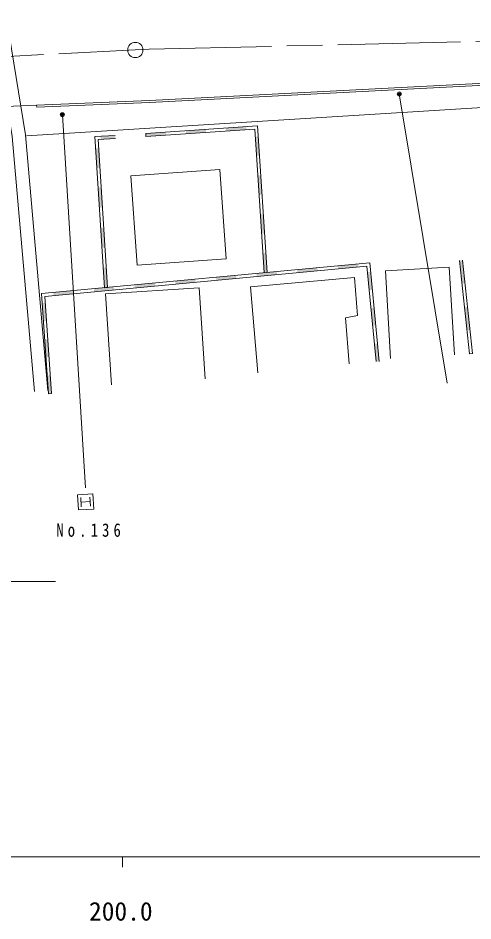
# Model space of a CAD drawing. Units: millimetres, scale not verified. Extents: x 40000 to 680000, y 20000 to 380000.
# Drawn here: x 257777 to 302344, y 198715 to 287230 of the extents above; entities that cross this region are included whole.
import ezdxf
from ezdxf.enums import TextEntityAlignment as Align

# ---------------------------------------------------------------- set-up
doc = ezdxf.new("R2010")
doc.units = ezdxf.units.MM
doc.header["$LTSCALE"] = 1000
doc.linetypes.add('CHAIN', pattern=[18.5, 12, -1.5, 3.5, -1.5])
for name, color, linetype, lineweight in [('M-BGD', 7, 'Continuous', 13), ('M-BMK', 2, 'CHAIN', 13), ('M-BMK-SRVR', 3, 'Continuous', 13), ('M-STR-STRC', 7, 'Continuous', 13), ('M-TTL-BAND', 7, 'Continuous', 13)]:
    doc.layers.add(name, color=color, linetype=linetype, lineweight=lineweight)
doc.styles.add('ＭＳ ゴシック', font='')
doc.styles.get('ＭＳ ゴシック').set_extended_font_data('MS Gothic')

msp = doc.modelspace()

# ---------------------------------------------------------------- hatches: boundary and pattern name
at = {"layer": 'M-BGD'}
for points in [[(276183, 276318), (274216, 276181), (274237, 275881), (276204, 276019)], [(280119, 276594), (278151, 276456), (278172, 276157), (280140, 276295)], [(267292, 275709), (265873, 275635), (265889, 275335), (267308, 275410)], [(272248, 276043), (270280, 275905), (270301, 275606), (272269, 275743)], [(281434, 273714), (281309, 275617), (281010, 275598), (281135, 273695)], [(265372, 274494), (265496, 272537), (265795, 272555), (265671, 274513)], [(281684, 269909), (281559, 271812), (281260, 271792), (281385, 269889)], [(265619, 270579), (265743, 268622), (266043, 268641), (265919, 270598)], [(281934, 266103), (281809, 268006), (281509, 267986), (281634, 266083)], [(265867, 266665), (265991, 264707), (266291, 264726), (266167, 266684)], [(282184, 262297), (282059, 264200), (281759, 264180), (281884, 262278)], [(291087, 263137), (289095, 262949), (289123, 262651), (291115, 262838)], [(301036, 263460), (301276, 261175), (301574, 261206), (301335, 263491)], [(266115, 262750), (266239, 260793), (266538, 260812), (266414, 262769)], [(279137, 262010), (277145, 261822), (277173, 261523), (279165, 261711)], [(283120, 262386), (281128, 262198), (281156, 261899), (283148, 262087)], [(287103, 262761), (285112, 262573), (285140, 262275), (287131, 262463)], [(292486, 260585), (292318, 262338), (292019, 262310), (292187, 260557)], [(271170, 261258), (269178, 261070), (269206, 260771), (271198, 260959)], [(275153, 261634), (273162, 261446), (273190, 261147), (275181, 261335)], [(263203, 260506), (261212, 260318), (261240, 260020), (263231, 260208)], [(267187, 260882), (265195, 260694), (265223, 260396), (267215, 260584)], [(260135, 259285), (260259, 257508), (260558, 257529), (260434, 259306)], [(292821, 257079), (292653, 258832), (292354, 258804), (292522, 257051)], [(301515, 258890), (301754, 256605), (302053, 256636), (301813, 258921)], [(260384, 255731), (260508, 253955), (260807, 253976), (260683, 255752)], [(293156, 253573), (292988, 255326), (292689, 255298), (292857, 253544)], [(260632, 252178), (260757, 250401), (261056, 250422), (260932, 252199)]]:
    msp.add_hatch(color=256, dxfattribs=at).paths.add_polyline_path(points)

# ---------------------------------------------------------------- linework, layer by layer
for p, q in [((313939, 279138), (258616, 275699)), ((250200, 278313), (259592, 278687)), ((259600, 278487), (259592, 278687)), ((281240, 276673), (270280, 275905)), ((280960, 276352), (270301, 275606)), ((281884, 262278), (280960, 276352)), ((282184, 262297), (281240, 276673)), ((267292, 275709), (265301, 275604)), ((265301, 275604), (266239, 260793)), ((267308, 275410), (265620, 275321)), ((265620, 275321), (266538, 260812)), ((270280, 275905), (270301, 275606)), ((292231, 263245), (260070, 260211)), ((291961, 262918), (260390, 259940)), ((292857, 253544), (291961, 262918)), ((293156, 253573), (292231, 263245)), ((301036, 263460), (301994, 254320)), ((301335, 263491), (302292, 254351)), ((293765, 262448), (294268, 253856)), ((266239, 260793), (266538, 260812)), ((276103, 251869), (275530, 260791)), ((260070, 260211), (260757, 250401)), ((260390, 259940), (261056, 250422)), ((301994, 254320), (302292, 254351)), ((260757, 250401), (261056, 250422)), ((256451, 232001), (261451, 232001))]:
    msp.add_line(p, q, dxfattribs=at)
for points in [[(259387, 250619), (257205, 275631), (254191, 294081)], [(260682, 250732), (258495, 275792), (255474, 294291)], [(259592, 278687), (270656, 279151), (313631, 281363)], [(259600, 278487), (270666, 278951), (313642, 281163)], [(300535, 254223), (300032, 262815), (293765, 262448)], [(281276, 252460), (280567, 260870), (290741, 261793), (291029, 258079), (289846, 257828), (290215, 253330)], [(275530, 260791), (266358, 260202), (266931, 251280)]]:
    msp.add_lwpolyline(points, dxfattribs=at)
msp.add_lwpolyline([(277558, 272391), (268819, 271775), (269438, 262998), (278176, 263614)], close=True, dxfattribs=at)
at = {"layer": 'M-BMK'}
msp.add_lwpolyline([(101140, 275620), (169393, 279062), (269266, 284099), (270625, 284168), (315449, 285240), (347759, 287576), (368954, 290588), (386260, 293047), (414169, 295015), (453995, 294773), (468675, 295792), (484509, 296891), (500663, 299578), (500660, 282619)], dxfattribs=at)
at = {"layer": 'M-BMK-SRVR'}
msp.add_circle((269266, 284099), 750, dxfattribs=at)
at = {"layer": 'M-STR-STRC'}
for p, q in [((295123, 279792), (299816, 251452)), ((262116, 277747), (264379, 241166)), ((263924, 240220), (263976, 239322)), ((264823, 240271), (264874, 239373)), ((263950, 239771), (264849, 239822))]:
    msp.add_line(p, q, dxfattribs=at)
msp.add_lwpolyline([(263693, 239005), (263608, 240502), (265105, 240588), (265191, 239091)], close=True, dxfattribs=at)
for centre, radius in [((295123, 279792), 200), ((295123, 279792), 120), ((295123, 279792), 40), ((262116, 277747), 200), ((262116, 277747), 120), ((262116, 277747), 40)]:
    msp.add_circle(centre, radius, dxfattribs=at)
at = {"layer": 'M-TTL-BAND'}
for p, q in [((40000, 205000), (579000, 205000)), ((268000, 205000), (268000, 204000))]:
    msp.add_line(p, q, dxfattribs=at)

# ---------------------------------------------------------------- texts
at = {"layer": 'M-STR-STRC', "insert": (261525, 236358), "char_height": 1320, "attachment_point": 7, "style": 'ＭＳ ゴシック'}
msp.add_mtext('\\T1.56;\\W0.8;No.136', dxfattribs=at)
at = {"layer": 'M-TTL-BAND', "style": 'ＭＳ ゴシック'}
msp.add_text('200.0', height=1833, dxfattribs=at).set_placement((267844, 198195), align=Align.BOTTOM_CENTER)

doc.saveas('drawing.dxf')
